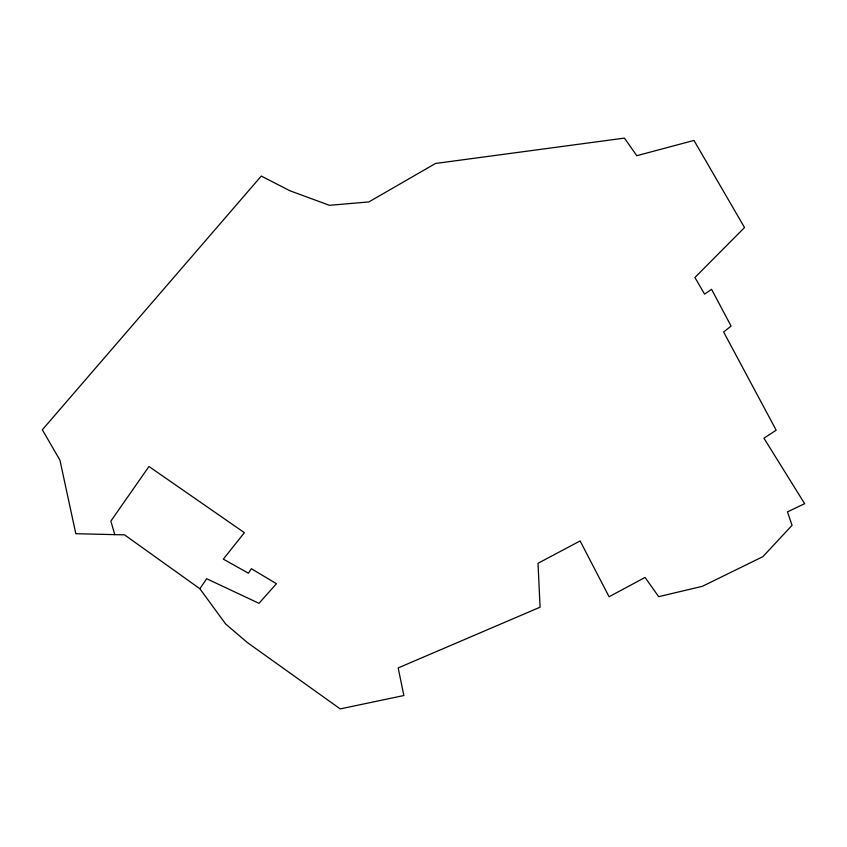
<?xml version="1.0" encoding="UTF-8"?>
<svg xmlns="http://www.w3.org/2000/svg" width="847" height="847" viewBox="0 0 847 847"><rect width="100%" height="100%" fill="white"/><g stroke="black" fill="none" stroke-linecap="round" stroke-linejoin="round"><path stroke-width="1.27" d="M199.86 588.739L206.679 578.734L258.96 603.318L276.461 583.731L251.368 568.718L248.436 573.207L223.333 559.147L244.381 532.668L148.966 466.506L110.841 521.106L114.811 534.648L124.467 534.817L199.86 588.739L225.662 624.017L247.483 642.651L340.219 708.897L403.871 695.525L398.185 667.923L540.079 607.193L538.014 563.287L580.11 540.947L609.088 596.754L645.065 577.432L658.691 596.669L702.343 586.325L762.903 556.648L792.051 525.331L787.488 511.874L804.65 503.679L763.93 438.206L776.18 430.181L723.645 332.024L731.067 326.063L711.575 289.314L704.588 294.153L694.921 277.498L744.524 227.557L693.979 140.433L636.785 155.7L624.451 138.103L435.538 163.46L368.858 201.935L329.43 205.302L290.013 190.808L261.289 176.06L42.35 429.757L59.946 460.207L75.817 533.705L114.811 534.648"/></g></svg>
